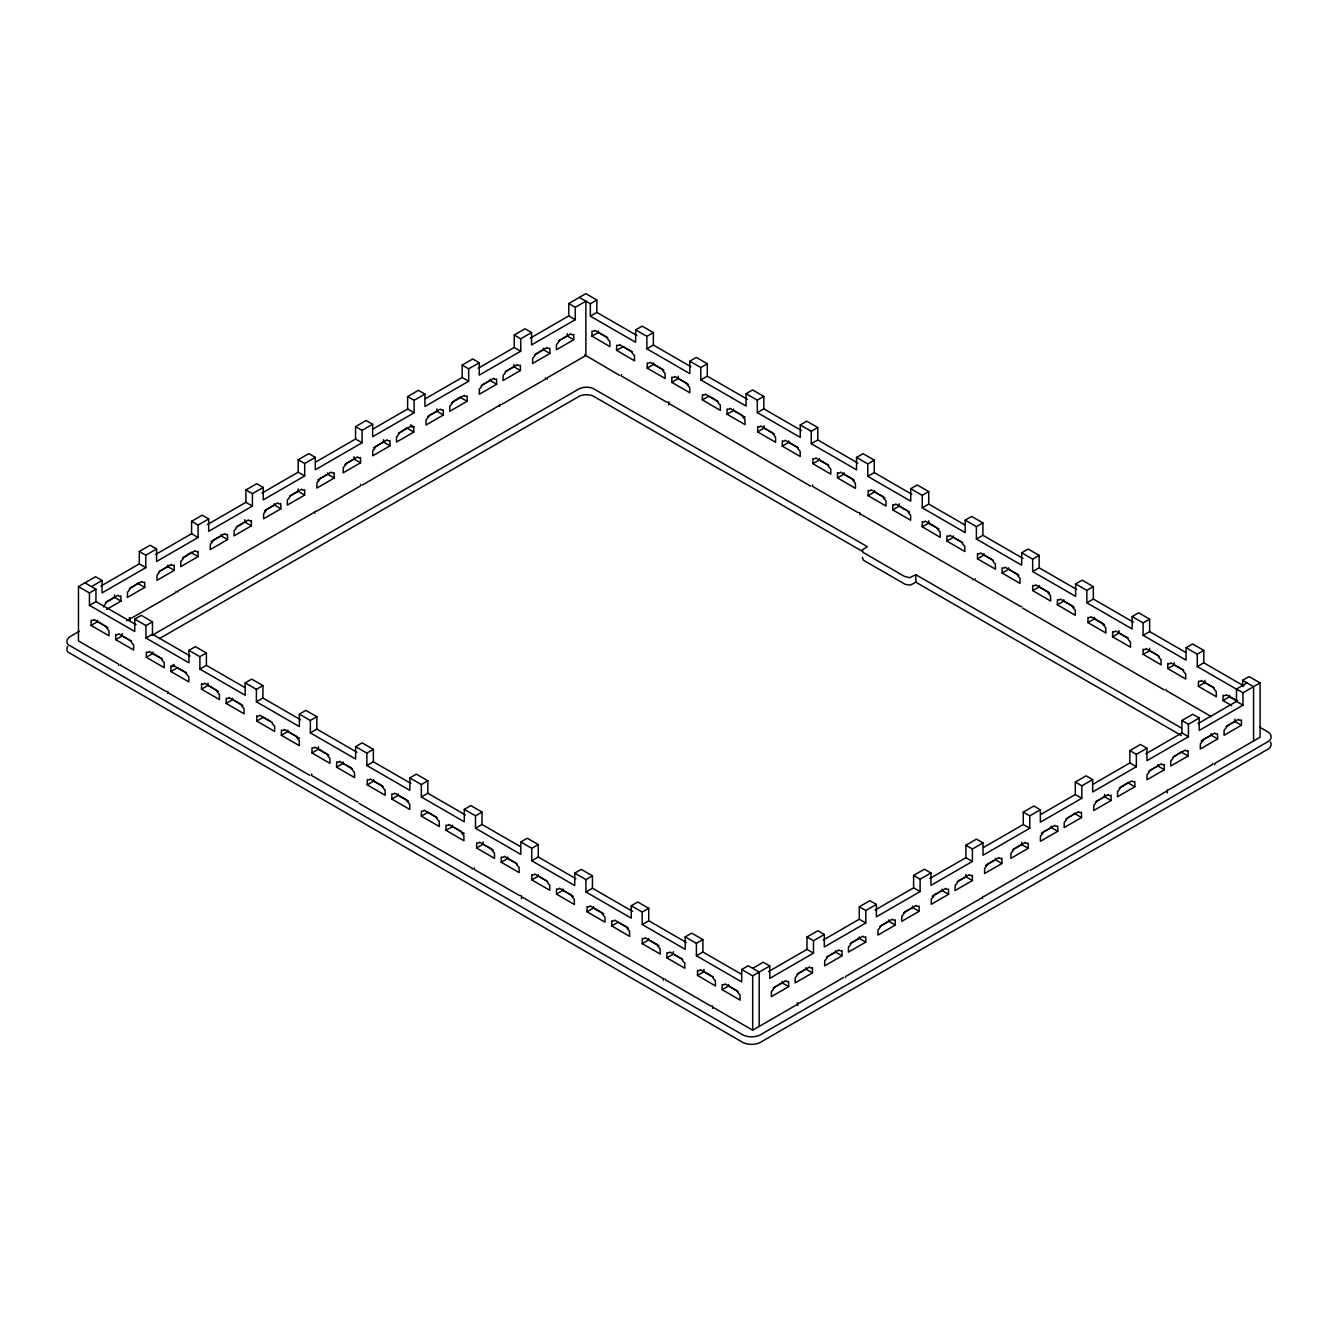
<?xml version="1.0" encoding="UTF-8"?>
<svg xmlns="http://www.w3.org/2000/svg" width="1338" height="1338" viewBox="0 0 1338 1338"><rect width="100%" height="100%" fill="white"/><g stroke="black" fill="none" stroke-linecap="round" stroke-linejoin="round"><path stroke-width="1.5" d="M170.896 666.224L170.896 671.525L188.909 681.912L188.775 676.543A6.088 3.512 60 0 1 187.989 675.907L186.668 674.252A5.82 3.362 60 0 1 185.915 672.596L173.873 665.655A5.82 3.362 60 0 1 173.137 666.441L171.816 666.575A6.088 3.512 60 0 1 171.013 666.291L174.157 664.35M201.62 683.952L201.486 689.187L219.499 699.59L219.382 694.205A6.088 3.512 60 0 1 218.579 693.569L217.258 691.913A5.82 3.362 60 0 1 216.522 690.274L204.563 683.149A5.82 3.362 60 0 1 203.744 684.103L202.406 684.236A6.088 3.512 60 0 1 201.62 683.952M105.451 602.585L114.483 597.367L114.499 594.992M106.538 609.459L120.989 601.113L120.872 595.878A5.703 3.295 -60 0 1 120.119 596.146L118.831 595.995A5.837 3.378 -60 0 1 118.112 595.193L106.505 601.899A5.837 3.378 -60 0 1 105.786 603.522L104.498 605.161A5.703 3.295 -60 0 1 103.728 605.779L103.595 606.95M129.217 588.854L138.282 582.967M144.772 587.399L144.655 582.147A5.703 3.295 -60 0 1 143.885 582.415L142.597 582.264A5.837 3.378 -60 0 1 141.895 581.461L130.271 588.168A5.837 3.378 -60 0 1 129.552 589.807L128.264 591.429A5.703 3.295 -60 0 1 127.511 592.048L127.394 597.434L144.772 587.399L138.266 583.636M158.754 571.811L167.802 566.593L167.819 565.138M174.308 570.339L174.191 565.104A5.703 3.295 -60 0 1 173.422 565.372L172.134 565.221A5.837 3.378 -60 0 1 171.415 564.402L159.807 571.125A5.837 3.378 -60 0 1 159.088 572.748L157.8 574.387A5.703 3.295 -60 0 1 157.048 575.006L156.931 580.374L174.308 570.339L167.802 566.593M182.52 558.08L191.585 552.193M198.074 556.625L198.074 551.323A5.703 3.295 -60 0 1 197.188 551.641L195.917 551.49A5.837 3.378 -60 0 1 195.197 550.687L183.574 557.394A5.837 3.378 -60 0 1 182.854 559.033L181.583 560.655A5.703 3.295 -60 0 1 180.814 561.274L180.697 566.66L198.074 556.625L191.568 552.862M211.103 541.572L221.105 535.819L221.121 534.364M227.611 539.565L227.493 534.33A5.703 3.295 -60 0 1 226.724 534.598L225.436 534.447A5.837 3.378 -60 0 1 224.734 533.628L213.11 540.351A5.837 3.378 -60 0 1 212.391 541.974L211.103 543.613A5.703 3.295 -60 0 1 210.35 544.215L210.233 549.6L227.611 539.565L221.105 535.819M236.19 527.105L244.871 522.088L244.887 519.713M251.377 525.834L251.377 520.549A5.703 3.295 -60 0 1 250.49 520.867L249.219 520.716A5.837 3.378 -60 0 1 248.5 519.913L236.876 526.62A5.837 3.378 -60 0 1 236.157 528.259L234.886 529.881A5.703 3.295 -60 0 1 234.117 530.5L233.999 535.869L251.377 525.834L244.871 522.088M265.71 510.046L274.407 505.028L274.424 503.59M280.913 508.791L280.796 503.556A5.703 3.295 -60 0 1 280.027 503.824L278.756 503.673A5.837 3.378 -60 0 1 278.036 502.854L266.413 509.561A5.837 3.378 -60 0 1 265.693 511.2L264.422 512.839A5.703 3.295 -60 0 1 263.653 513.441L263.536 518.826L280.913 508.791L274.407 505.028M289.844 496.114L298.173 491.314L298.19 488.939M304.679 495.06L304.679 489.775A5.703 3.295 -60 0 1 303.81 490.093L302.522 489.942A5.837 3.378 -60 0 1 301.803 489.139L290.179 495.846A5.837 3.378 -60 0 1 289.476 497.485L288.188 499.107A5.703 3.295 -60 0 1 287.419 499.726L287.302 505.095L304.679 495.06L298.173 491.314M319.029 479.272L327.71 474.254L327.726 472.816M334.216 478.017L334.099 472.766A5.703 3.295 -60 0 1 333.329 473.05L332.058 472.899A5.837 3.378 -60 0 1 331.339 472.08L319.715 478.787A5.837 3.378 -60 0 1 318.996 480.426L317.725 482.065A5.703 3.295 -60 0 1 316.955 482.667L316.838 488.052L334.216 478.017L327.71 474.254M344.953 464.303L354.001 459.085L354.018 456.71M360.507 462.831L360.507 457.529A5.703 3.295 -60 0 1 359.621 457.864L358.35 457.713A5.837 3.378 -60 0 1 357.631 456.91L346.007 463.617A5.837 3.378 -60 0 1 345.288 465.239L344.017 466.878A5.703 3.295 -60 0 1 343.247 467.497L343.13 472.866L360.507 462.831L354.001 459.085M373.553 447.795L383.538 442.025L383.554 439.667M390.044 445.788L389.927 440.536A5.703 3.295 -60 0 1 389.157 440.804L387.886 440.67A5.837 3.378 -60 0 1 387.167 439.851L375.543 446.558A5.837 3.378 -60 0 1 374.824 448.197L373.553 449.836A5.703 3.295 -60 0 1 372.784 450.438L372.666 455.823L390.044 445.788L383.538 442.025M398.256 433.529L407.321 427.642M413.81 426.755L413.693 426.822A5.703 3.295 -60 0 1 412.94 427.09L411.652 426.939A5.837 3.378 -60 0 1 410.933 426.12L399.309 432.843A5.837 3.378 -60 0 1 398.607 434.465L397.319 436.104A5.703 3.295 -60 0 1 396.55 436.723L396.433 442.092L413.81 432.057L413.81 426.755L410.565 424.882M427.792 416.469L436.84 411.251L436.857 408.893M443.346 415.014L443.229 409.763A5.703 3.295 -60 0 1 442.46 410.03L441.189 409.88A5.837 3.378 -60 0 1 440.47 409.077L428.846 415.784A5.837 3.378 -60 0 1 428.127 417.423L426.855 419.045A5.703 3.295 -60 0 1 426.086 419.664L425.969 425.049L443.346 415.014L436.84 411.251M451.575 402.755L460.623 396.868M467.129 401.283L467.113 395.981A5.703 3.295 -60 0 1 466.243 396.316L464.955 396.165A5.837 3.378 -60 0 1 464.236 395.346L452.629 402.069A5.837 3.378 -60 0 1 451.909 403.691L450.622 405.33A5.703 3.295 -60 0 1 449.852 405.932L449.735 411.318L467.129 401.283L460.623 397.537M481.095 385.695L490.143 380.477L490.16 379.039M496.649 384.24L496.532 378.988A5.703 3.295 -60 0 1 495.779 379.256L494.491 379.106A5.837 3.378 -60 0 1 493.772 378.303L482.148 385.01A5.837 3.378 -60 0 1 481.446 386.649L480.158 388.271A5.703 3.295 -60 0 1 479.389 388.89L479.272 394.275L496.649 384.24L490.143 380.477M505.229 371.763L513.926 366.746L513.943 364.388M520.432 370.509L520.415 365.207A5.703 3.295 -60 0 1 519.545 365.542L518.258 365.391A5.837 3.378 -60 0 1 517.555 364.572L505.931 371.278A5.837 3.378 -60 0 1 505.212 372.917L503.924 374.556A5.703 3.295 -60 0 1 503.172 375.158L503.055 380.544L520.432 370.509L513.926 366.746M534.414 354.921L543.445 349.703L543.462 348.265M549.951 353.466L549.834 348.214A5.703 3.295 -60 0 1 549.082 348.482L547.794 348.332A5.837 3.378 -60 0 1 547.075 347.529L535.468 354.236A5.837 3.378 -60 0 1 534.748 355.875L533.461 357.497A5.703 3.295 -60 0 1 532.691 358.116L532.574 363.501L549.951 353.466L543.445 349.703M558.531 340.989L567.228 335.972L567.245 333.614M573.734 339.735L573.734 334.433A5.703 3.295 -60 0 1 572.848 334.768L571.56 334.617A5.837 3.378 -60 0 1 570.858 333.798L559.234 340.504A5.837 3.378 -60 0 1 558.515 342.143L557.227 343.782A5.703 3.295 -60 0 1 556.474 344.384L556.357 349.77L573.734 339.735L567.228 335.972M773.147 988.08L782.195 982.861L782.212 981.423M788.701 986.608L788.584 981.373A5.703 3.295 -60 0 1 787.814 981.64L786.527 981.49A5.837 3.378 -60 0 1 785.824 980.687L774.2 987.394A5.837 3.378 -60 0 1 773.481 989.016L772.193 990.655A5.703 3.295 -60 0 1 771.441 991.274L771.324 996.643L788.701 986.608L782.195 982.861M796.913 974.348L805.961 969.13L805.978 967.692M812.467 972.893L812.467 967.591A5.703 3.295 -60 0 1 811.581 967.909L810.31 967.759A5.837 3.378 -60 0 1 809.59 966.956L797.966 973.663A5.837 3.378 -60 0 1 797.247 975.302L795.976 976.924A5.703 3.295 -60 0 1 795.207 977.543L795.09 982.928L812.467 972.893L805.961 969.13M826.449 957.306L835.497 952.087L835.514 950.632M842.003 955.834L842.003 950.532A5.703 3.295 -60 0 1 841.117 950.866L839.846 950.716A5.837 3.378 -60 0 1 839.127 949.896L827.503 956.62A5.837 3.378 -60 0 1 826.784 958.242L825.513 959.881A5.703 3.295 -60 0 1 824.743 960.483L824.626 965.869L842.003 955.834L835.497 952.087M850.215 943.574L859.264 938.356L859.28 936.918M865.77 942.119L865.77 936.817A5.703 3.295 -60 0 1 864.9 937.135L863.612 936.985A5.837 3.378 -60 0 1 862.893 936.182L851.269 942.889A5.837 3.378 -60 0 1 850.567 944.528L849.279 946.15A5.703 3.295 -60 0 1 848.509 946.769L848.392 952.138L865.77 942.119L859.264 938.356M879.752 926.532L888.8 921.297L888.817 919.858M895.306 925.06L895.189 919.825A5.703 3.295 -60 0 1 894.42 920.092L893.148 919.942A5.837 3.378 -60 0 1 892.429 919.122L880.805 925.829A5.837 3.378 -60 0 1 880.086 927.468L878.815 929.107A5.703 3.295 -60 0 1 878.046 929.709L877.929 935.095L895.306 925.06L888.8 921.297M903.886 912.6L912.583 907.582L912.583 906.144M919.089 911.329L919.072 906.043A5.703 3.295 -60 0 1 918.203 906.361L916.915 906.211A5.837 3.378 -60 0 1 916.195 905.408L904.588 912.115A5.837 3.378 -60 0 1 903.869 913.754L902.581 915.376A5.703 3.295 -60 0 1 901.812 915.995L901.695 921.364L919.089 911.329L912.583 907.582M933.422 895.54L942.103 890.523L942.119 889.084M948.609 894.286L948.491 889.034A5.703 3.295 -60 0 1 947.739 889.318L946.451 889.168A5.837 3.378 -60 0 1 945.732 888.348L934.108 895.055A5.837 3.378 -60 0 1 933.406 896.694L932.118 898.333A5.703 3.295 -60 0 1 931.348 898.935L931.231 904.321L948.609 894.286L942.103 890.523M957.188 881.826L965.885 876.808L965.902 874.433M972.392 880.555L972.375 875.269A5.703 3.295 -60 0 1 971.505 875.587L970.217 875.437A5.837 3.378 -60 0 1 969.515 874.634L957.891 881.341A5.837 3.378 -60 0 1 957.172 882.98L955.884 884.602A5.703 3.295 -60 0 1 955.131 885.221L955.014 890.59L972.392 880.555L965.885 876.808M986.725 864.766L995.405 859.749L995.422 858.31M1001.911 863.512L1001.911 858.21A5.703 3.295 -60 0 1 1001.041 858.544L999.754 858.394A5.837 3.378 -60 0 1 999.034 857.574L987.427 864.281A5.837 3.378 -60 0 1 986.708 865.92L985.42 867.559A5.703 3.295 -60 0 1 984.651 868.161L984.534 873.547L1001.911 863.512L995.405 859.749M1012.665 849.797L1021.714 844.579L1021.714 842.204M1028.22 848.325L1028.102 843.091A5.703 3.295 -60 0 1 1027.333 843.358L1026.045 843.208A5.837 3.378 -60 0 1 1025.326 842.405L1013.719 849.112A5.837 3.378 -60 0 1 1013 850.734L1011.712 852.373A5.703 3.295 -60 0 1 1010.943 852.992L1010.826 858.36L1028.22 848.325L1021.714 844.579M1041.248 833.29L1051.233 827.52L1051.25 826.081M1057.739 831.283L1057.739 825.981A5.703 3.295 -60 0 1 1056.869 826.299L1055.582 826.148A5.837 3.378 -60 0 1 1054.862 825.345L1043.239 832.052A5.837 3.378 -60 0 1 1042.536 833.691L1041.248 835.313A5.703 3.295 -60 0 1 1040.479 835.932L1040.362 841.318L1057.739 831.283L1051.233 827.52M1065.968 819.023L1075.033 813.136M1081.522 817.551L1081.505 812.25A5.703 3.295 -60 0 1 1080.636 812.584L1079.348 812.434A5.837 3.378 -60 0 1 1078.645 811.614L1067.022 818.338A5.837 3.378 -60 0 1 1066.302 819.96L1065.015 821.599A5.703 3.295 -60 0 1 1064.262 822.201L1064.145 827.586L1081.522 817.551L1075.016 813.805M1095.504 801.964L1104.552 796.746L1104.552 794.371M1111.058 800.509L1111.042 795.207A5.703 3.295 -60 0 1 1110.172 795.525L1108.884 795.374A5.837 3.378 -60 0 1 1108.165 794.571L1096.558 801.278A5.837 3.378 -60 0 1 1095.839 802.917L1094.551 804.539A5.703 3.295 -60 0 1 1093.782 805.158L1093.664 810.544L1111.058 800.509L1104.552 796.746M1119.27 788.249L1128.335 782.362M1134.825 786.777L1134.825 781.476A5.703 3.295 -60 0 1 1133.938 781.81L1132.65 781.66A5.837 3.378 -60 0 1 1131.948 780.84L1120.324 787.547A5.837 3.378 -60 0 1 1119.605 789.186L1118.334 790.825A5.703 3.295 -60 0 1 1117.565 791.427L1117.447 796.812L1134.825 786.777L1128.319 783.014M1148.807 771.19L1157.855 765.972L1157.872 764.533M1164.361 769.735L1164.244 764.483A5.703 3.295 -60 0 1 1163.475 764.751L1162.187 764.6A5.837 3.378 -60 0 1 1161.468 763.797L1149.86 770.504A5.837 3.378 -60 0 1 1149.141 772.143L1147.853 773.765A5.703 3.295 -60 0 1 1147.101 774.384L1146.984 779.77L1164.361 769.735L1157.855 765.972M1172.924 757.258L1181.638 751.588M1188.127 756.003L1188.127 750.702A5.703 3.295 -60 0 1 1187.241 751.036L1185.97 750.886A5.837 3.378 -60 0 1 1185.251 750.066L1173.627 756.773A5.837 3.378 -60 0 1 1172.908 758.412L1171.636 760.051A5.703 3.295 -60 0 1 1170.867 760.653L1170.75 766.038L1188.127 756.003L1181.621 752.24M1201.156 740.968L1211.158 735.198L1211.174 733.759M1217.664 738.961L1217.547 733.709A5.703 3.295 -60 0 1 1216.777 733.977L1215.489 733.826A5.837 3.378 -60 0 1 1214.787 733.023L1203.163 739.73A5.837 3.378 -60 0 1 1202.444 741.369L1201.156 742.991A5.703 3.295 -60 0 1 1200.403 743.61L1200.286 748.979L1217.664 738.961L1211.158 735.198M1226.244 726.484L1234.924 721.466L1234.941 719.108M1241.43 725.229L1241.43 719.928A5.703 3.295 -60 0 1 1240.543 720.262L1239.272 720.112A5.837 3.378 -60 0 1 1238.553 719.292L1226.929 725.999A5.837 3.378 -60 0 1 1226.21 727.638L1224.939 729.277A5.703 3.295 -60 0 1 1224.17 729.879L1224.053 735.264L1241.43 725.229L1234.924 721.466M862.374 557.327L863.528 560.271L905.324 584.405L910.442 585.074L915.844 582.214L1181.437 735.566M152.248 635.249L579.187 388.789A11.189 6.456 0 0 1 585.007 387.284A11.256 6.489 0 0 1 593.069 388.455L867.325 546.69L862.374 549.818L862.926 552.293L904.388 576.36L909.623 577.698L915.844 574.704L1181.437 728.039M118.58 665.488L118.58 664.1L78.474 640.935L78.474 586.613L95.567 576.728L102.073 580.491L102.073 592.885L145.792 567.63L145.792 555.253L156.613 548.998L156.613 561.442L198.091 537.491L198.091 525.048L208.678 518.943L208.678 531.337L252.414 506.082L252.414 493.689L263.235 487.45L263.235 499.877L304.696 475.943L304.696 463.5L315.3 457.395L315.3 469.772L362.063 442.778L362.063 430.384L372.65 424.28L372.65 436.706L414.128 412.773L414.128 400.33L424.932 394.091L424.932 406.484L468.668 381.23L468.668 368.836L479.255 362.732L479.255 375.158L520.733 351.208L520.733 338.782L531.554 332.526L531.554 344.92L575.273 319.682L575.273 307.288L585.877 301.167L585.877 355.507L547.158 377.851L547.158 379.239M100.818 586.094L139.286 563.883L139.286 551.49L150.107 545.235L156.613 548.998M155.526 554.551L191.585 533.728L191.585 521.302L202.172 515.18L208.678 518.943M207.423 524.546L245.908 502.335L245.908 489.942L256.729 483.687L263.235 487.45M262.131 493.003L298.19 472.18L298.19 459.754L308.794 453.632L315.3 457.395M315.952 461.894L355.557 439.031L355.557 426.638L366.144 420.517L372.65 424.28M373.352 428.796L407.622 409.01L407.622 396.583L418.426 390.328L424.932 394.091M425.434 398.674L462.162 377.483L462.162 365.09L472.749 358.969L479.255 362.732M478.168 368.284L514.227 347.462L514.227 335.018L525.048 328.78L531.554 332.526M530.3 338.146L568.767 315.919L568.767 303.525L585.877 293.658L596.848 299.996L596.848 312.39L636.921 335.52M91.486 586.613L102.073 580.491M78.474 586.613L89.445 592.935L95.951 589.188L95.951 601.582L136.024 624.712M579.371 297.421L590.342 303.759L596.848 299.996M89.445 592.935L89.445 605.328L95.951 601.582M590.342 303.759L590.342 316.153L596.848 312.39M264.422 510.798L265.359 510.263M317.725 480.024L318.661 479.489M79.243 631.319L70.245 636.52A13.029 7.526 0 0 0 67.987 644.582L742.356 1034.625A12.928 7.459 0 0 0 760.486 1034.759L1268.591 741.302A12.995 7.493 0 0 0 1267.972 731.97L1259.426 727.002M91.034 625.415L109.047 635.818L108.93 630.432A6.088 3.512 60 0 1 108.127 629.813L106.806 628.141A5.82 3.362 60 0 1 106.07 626.502L94.028 619.544A5.82 3.362 60 0 1 93.292 620.347L91.954 620.464A6.088 3.512 60 0 1 91.168 620.18L91.034 625.415L97.54 621.668L107.893 627.639M591.914 336.072L592.065 330.988A6.088 3.512 60 0 0 592.851 331.272L594.189 331.155A5.82 3.362 60 0 0 594.925 330.352L606.967 337.31A5.82 3.362 60 0 0 607.703 338.966L609.024 340.621A6.088 3.512 60 0 0 609.827 341.24L609.944 346.626L591.914 336.072L598.437 332.476L607.82 337.878M126.675 620.615L130.204 618.591L130.204 619.979M89.445 605.328L134.737 631.486L134.737 619.093L141.243 615.346L152.465 621.819L152.465 634.245L190.063 655.955M590.342 316.153L635.634 342.294L635.634 329.901L642.14 326.154L653.362 332.627L653.362 345.053L690.943 366.763M115.67 639.631L133.683 650.034L133.549 644.648A6.088 3.512 60 0 1 132.763 644.03L131.442 642.374A5.82 3.362 60 0 1 130.689 640.718L118.647 633.76A5.82 3.362 60 0 1 117.911 634.563L116.59 634.68A6.088 3.512 60 0 1 115.787 634.396L115.67 639.631L122.176 635.885L131.542 641.287M616.55 350.305L616.684 345.204A6.088 3.512 60 0 0 617.487 345.488L618.808 345.371A5.82 3.362 60 0 0 619.544 344.585L631.586 351.526A5.82 3.362 60 0 0 632.339 353.182L633.66 354.838A6.088 3.512 60 0 0 634.446 355.456L634.58 360.842L616.55 350.305L623.073 346.693L632.071 351.894M134.737 619.093L145.959 625.565L152.465 621.819M635.634 329.901L646.856 336.373L653.362 332.627M145.959 625.565L145.959 638.009L152.465 634.245M646.856 336.373L646.856 348.817L653.362 345.053M159.439 638.594L579.187 396.299A11.189 6.456 0 0 1 582.933 395.078A11.256 6.489 0 0 1 593.069 395.981L862.525 551.44M146.26 657.309L164.273 667.695L164.156 662.31A6.088 3.512 60 0 1 163.353 661.691L162.032 660.035A5.82 3.362 60 0 1 161.296 658.38L149.254 651.439A5.82 3.362 60 0 1 148.518 652.225L147.18 652.342A6.088 3.512 60 0 1 146.394 652.058L146.26 657.309L152.766 653.546L162.149 658.965M647.157 368.117L665.17 378.503L665.053 373.135A6.088 3.512 60 0 1 664.25 372.499L662.929 370.843A5.82 3.362 60 0 1 662.193 369.188L650.151 362.247A5.82 3.362 60 0 1 649.398 363.033L648.077 363.167A6.088 3.512 60 0 1 647.291 362.866L647.157 368.117L653.663 364.354L664.016 370.342M145.959 638.009L188.926 662.812L188.926 650.368L195.432 646.622L206.403 652.961L206.403 665.354L244.737 687.481M646.856 348.817L689.823 373.62L689.823 361.193L696.329 357.43L707.3 363.769L707.3 376.162L747.373 399.293M170.896 671.525L177.402 667.762L186.768 673.181M671.793 382.334L689.806 392.736L689.672 387.351A6.088 3.512 60 0 1 688.886 386.715L687.565 385.06A5.82 3.362 60 0 1 686.812 383.404L674.77 376.463A5.82 3.362 60 0 1 674.034 377.249L672.713 377.383A6.088 3.512 60 0 1 671.91 377.099L671.793 382.334L678.299 378.57L688.652 384.558M188.926 650.368L199.897 656.707L206.403 652.961M689.823 361.193L700.794 367.515L707.3 363.769M199.897 656.707L199.897 669.1L206.403 665.354M700.794 367.515L700.794 379.908L707.3 376.162M201.486 689.187L207.992 685.424L218.345 691.412M702.366 399.845L702.4 394.693A6.088 3.512 60 0 0 703.303 395.045L704.641 394.927A5.82 3.362 60 0 0 705.377 394.125L717.419 401.082A5.82 3.362 60 0 0 718.155 402.721L719.476 404.377A6.088 3.512 60 0 0 720.279 405.013L720.396 410.398L702.366 399.845L708.889 396.249L717.904 401.433M199.897 669.1L245.189 695.258L245.189 682.865L251.695 679.102L262.917 685.574L262.917 698.018L300.498 719.727M700.794 379.908L746.086 406.066L746.086 393.673L752.592 389.927L763.814 396.399L763.814 408.826L801.395 430.535M226.122 703.403L244.135 713.806L244.001 708.421A6.088 3.512 60 0 1 243.215 707.785L241.894 706.13A5.82 3.362 60 0 1 241.141 704.49L229.099 697.533A5.82 3.362 60 0 1 228.363 698.336L227.042 698.453A6.088 3.512 60 0 1 226.239 698.168L226.122 703.403L232.628 699.657L242.981 705.628M727.019 414.211L745.032 424.614L744.898 419.229A6.088 3.512 60 0 1 744.112 418.61L742.791 416.954A5.82 3.362 60 0 1 742.038 415.298L729.996 408.341A5.82 3.362 60 0 1 729.26 409.144L727.939 409.261A6.088 3.512 60 0 1 727.136 408.976L727.019 414.211L733.525 410.465L742.891 415.867M245.189 682.865L256.411 689.338L262.917 685.574M746.086 393.673L757.308 400.146L763.814 396.399M256.411 689.338L256.411 701.781L262.917 698.018M757.308 400.146L757.308 412.589L763.814 408.826M256.712 721.065L274.725 731.468L274.608 726.082A6.088 3.512 60 0 1 273.805 725.464L272.484 723.808A5.82 3.362 60 0 1 271.748 722.152L259.706 715.194A5.82 3.362 60 0 1 258.97 715.997L257.632 716.114A6.088 3.512 60 0 1 256.846 715.83L256.712 721.065L263.218 717.319L272.233 722.52M757.609 431.89L775.622 442.276L775.505 436.89A6.088 3.512 60 0 1 774.702 436.272L773.381 434.616A5.82 3.362 60 0 1 772.645 432.96L760.603 426.002A5.82 3.362 60 0 1 759.85 426.805L758.529 426.922A6.088 3.512 60 0 1 757.743 426.638L757.609 431.89L764.115 428.127L774.468 434.097M256.411 701.781L299.377 726.584L299.377 714.141L305.884 710.394L316.855 716.716L316.855 729.11L356.928 752.257M757.308 412.589L800.275 437.392L800.275 424.949L806.781 421.202L817.752 427.541L817.752 439.918L857.825 463.065M281.348 735.298L299.361 745.684L299.227 740.299A6.088 3.512 60 0 1 298.441 739.68L297.12 738.024A5.82 3.362 60 0 1 296.367 736.368L284.325 729.427A5.82 3.362 60 0 1 283.589 730.214L282.268 730.331A6.088 3.512 60 0 1 281.465 730.046L281.348 735.298L287.854 731.535L297.22 736.954M782.245 446.106L800.258 456.492L800.124 451.123A6.088 3.512 60 0 1 799.338 450.488L798.017 448.832A5.82 3.362 60 0 1 797.264 447.176L785.222 440.235A5.82 3.362 60 0 1 784.486 441.022L783.165 441.155A6.088 3.512 60 0 1 782.362 440.854L782.245 446.106L788.751 442.343L798.117 447.762M299.377 714.141L310.349 720.48L316.855 716.716M800.275 424.949L811.246 431.288L817.752 427.541M310.349 720.48L310.349 732.873L316.855 729.11M811.246 431.288L811.246 443.681L817.752 439.918M311.938 752.96L329.951 763.346L329.834 757.977A6.088 3.512 60 0 1 329.031 757.341L327.71 755.686A5.82 3.362 60 0 1 326.974 754.03L314.932 747.089A5.82 3.362 60 0 1 314.196 747.875L312.858 748.009A6.088 3.512 60 0 1 312.072 747.725L311.938 752.96L318.444 749.196L328.797 755.184M812.818 463.617L812.969 458.533A6.088 3.512 60 0 0 813.755 458.817L815.093 458.683A5.82 3.362 60 0 0 815.829 457.897L827.871 464.838A5.82 3.362 60 0 0 828.607 466.494L829.928 468.149A6.088 3.512 60 0 0 830.731 468.785L830.848 474.17L812.818 463.617L819.341 460.004L828.724 465.423M310.349 732.873L355.64 759.031L355.64 746.637L362.146 742.874L373.369 749.347L373.369 761.79L410.95 783.499M811.246 443.681L856.537 469.839L856.537 457.445L863.043 453.682L874.266 460.155L874.266 472.598L911.847 494.307M336.574 767.176L354.587 777.579L354.453 772.193A6.088 3.512 60 0 1 353.667 771.558L352.346 769.902A5.82 3.362 60 0 1 351.593 768.263L339.551 761.305A5.82 3.362 60 0 1 338.815 762.091L337.494 762.225A6.088 3.512 60 0 1 336.691 761.941L336.574 767.176L343.08 763.413L352.446 768.832M837.454 477.833L837.471 472.682A6.088 3.512 60 0 0 838.391 473.033L839.712 472.916A5.82 3.362 60 0 0 840.448 472.113L852.49 479.071A5.82 3.362 60 0 0 853.243 480.71L854.564 482.366A6.088 3.512 60 0 0 855.35 483.001L855.484 488.387L837.454 477.833L843.977 474.237L852.975 479.422M355.64 746.637L366.863 753.11L373.369 749.347M856.537 457.445L867.76 463.918L874.266 460.155M366.863 753.11L366.863 765.537L373.369 761.79M867.76 463.918L867.76 476.345L874.266 472.598M367.164 784.837L385.177 795.24L385.06 789.855A6.088 3.512 60 0 1 384.257 789.219L382.936 787.564A5.82 3.362 60 0 1 382.2 785.924L370.158 778.967A5.82 3.362 60 0 1 369.422 779.77L368.084 779.887A6.088 3.512 60 0 1 367.298 779.602L367.164 784.837L373.67 781.091L383.053 786.493M868.061 495.645L886.074 506.048L885.957 500.663A6.088 3.512 60 0 1 885.154 500.044L883.833 498.372A5.82 3.362 60 0 1 883.097 496.733L871.055 489.775A5.82 3.362 60 0 1 870.302 490.578L868.981 490.695A6.088 3.512 60 0 1 868.195 490.41L868.061 495.645L874.567 491.899L884.92 497.87M366.863 765.537L409.829 790.357L409.829 777.913L416.335 774.15L427.826 780.79L427.826 793.233L465.423 814.942M867.76 476.345L910.726 501.165L910.726 488.721L917.232 484.975L928.723 491.598L928.723 504.041L964.531 524.713M391.8 799.054L409.813 809.457L409.679 804.071A6.088 3.512 60 0 1 408.893 803.452L407.572 801.797A5.82 3.362 60 0 1 406.819 800.141L394.777 793.183A5.82 3.362 60 0 1 394.041 793.986L392.72 794.103A6.088 3.512 60 0 1 391.917 793.819L391.8 799.054L398.306 795.307L407.304 800.509M892.697 509.878L910.71 520.265L910.576 514.879A6.088 3.512 60 0 1 909.79 514.26L908.469 512.605A5.82 3.362 60 0 1 907.716 510.949L895.674 503.991A5.82 3.362 60 0 1 894.938 504.794L893.617 504.911A6.088 3.512 60 0 1 892.814 504.627L892.697 509.878L899.203 506.115L909.556 512.086M409.829 777.913L421.319 784.553L427.826 780.79M910.726 488.721L922.216 495.361L928.723 491.598M421.319 784.553L421.319 796.98L427.826 793.233M922.216 495.361L922.216 507.804L928.723 504.041M421.336 816.113L439.349 826.516L439.215 821.131A6.088 3.512 60 0 1 438.429 820.495L437.091 818.839A5.82 3.362 60 0 1 436.355 817.184L424.313 810.243A5.82 3.362 60 0 1 423.577 811.029L422.256 811.163A6.088 3.512 60 0 1 421.453 810.878L421.336 816.113L427.842 812.35L436.84 817.551M922.216 526.771L922.35 521.686A6.088 3.512 60 0 0 923.153 521.971L924.474 521.837A5.82 3.362 60 0 0 925.21 521.051L937.252 528.008A5.82 3.362 60 0 0 937.988 529.647L939.326 531.303A6.088 3.512 60 0 0 940.112 531.939L940.246 537.324L922.216 526.771L928.739 523.175L939.092 529.146M421.319 796.98L464.286 821.8L464.286 809.356L470.792 805.593L481.998 812.066L481.998 824.459L520.331 846.586M922.216 507.804L965.183 532.608L965.183 520.164L971.689 516.418L982.895 522.874L982.895 535.267L1022.968 558.414M445.972 830.329L463.968 840.732L463.851 835.347A6.088 3.512 60 0 1 463.065 834.711L461.727 833.056A5.82 3.362 60 0 1 460.991 831.416L448.949 824.459A5.82 3.362 60 0 1 448.213 825.245L446.875 825.379A6.088 3.512 60 0 1 446.089 825.094L445.972 830.329L452.478 826.583L461.844 831.985M946.852 540.987L946.986 535.902A6.088 3.512 60 0 0 947.772 536.187L949.11 536.07A5.82 3.362 60 0 0 949.846 535.267L961.888 542.225A5.82 3.362 60 0 0 962.624 543.864L963.945 545.536A6.088 3.512 60 0 0 964.748 546.155L964.865 551.54L946.852 540.987L953.375 537.391L962.741 542.793M464.286 809.356L475.492 815.829L481.998 812.066M965.183 520.164L976.389 526.637L982.895 522.874M475.492 815.829L475.492 828.222L481.998 824.459M976.389 526.637L976.389 539.03L982.895 535.267M476.562 847.991L494.575 858.394L494.441 853.008A6.088 3.512 60 0 1 493.655 852.39L492.317 850.717A5.82 3.362 60 0 1 491.581 849.078L479.539 842.12A5.82 3.362 60 0 1 478.803 842.923L477.482 843.04A6.088 3.512 60 0 1 476.679 842.756L476.562 847.991L483.068 844.245L493.421 850.215M977.459 558.799L995.472 569.202L995.338 563.816A6.088 3.512 60 0 1 994.552 563.198L993.214 561.542A5.82 3.362 60 0 1 992.478 559.886L980.436 552.929A5.82 3.362 60 0 1 979.7 553.731L978.379 553.848A6.088 3.512 60 0 1 977.576 553.564L977.459 558.799L983.965 555.053L993.331 560.455M475.492 828.222L520.8 854.38L520.8 841.987L527.306 838.224L538.277 844.562L538.277 857.006L575.875 878.698M976.389 539.03L1021.697 565.188L1021.697 552.795L1028.203 549.032L1039.174 555.37L1039.174 567.814L1076.772 589.523M501.198 862.224L519.194 872.61L519.077 867.225A6.088 3.512 60 0 1 518.274 866.606L516.953 864.95A5.82 3.362 60 0 1 516.217 863.294L504.175 856.337A5.82 3.362 60 0 1 503.439 857.14L502.101 857.257A6.088 3.512 60 0 1 501.315 856.972L501.198 862.224L507.704 858.461L517.07 863.88M1002.095 573.032L1020.091 583.418L1019.974 578.033A6.088 3.512 60 0 1 1019.171 577.414L1017.85 575.758A5.82 3.362 60 0 1 1017.114 574.102L1005.072 567.161A5.82 3.362 60 0 1 1004.336 567.948L1002.998 568.065A6.088 3.512 60 0 1 1002.212 567.78L1002.095 573.032L1008.601 569.269L1017.599 574.47M520.8 841.987L531.771 848.325L538.277 844.562M1021.697 552.795L1032.668 559.133L1039.174 555.37M531.771 848.325L531.771 860.752L538.277 857.006M1032.668 559.133L1032.668 571.56L1039.174 567.814M531.788 879.886L549.801 890.272L549.667 884.903A6.088 3.512 60 0 1 548.881 884.267L547.543 882.612A5.82 3.362 60 0 1 546.807 880.956L534.765 874.015A5.82 3.362 60 0 1 534.029 874.801L532.708 874.935A6.088 3.512 60 0 1 531.905 874.634L531.788 879.886L538.294 876.122L547.66 881.541M1032.668 590.543L1032.685 585.392A6.088 3.512 60 0 0 1033.605 585.743L1034.926 585.609A5.82 3.362 60 0 0 1035.662 584.823L1047.704 591.764A5.82 3.362 60 0 0 1048.44 593.42L1049.778 595.076A6.088 3.512 60 0 0 1050.564 595.711L1050.681 601.08L1032.668 590.543L1039.191 586.93L1049.544 592.918M531.771 860.752L574.738 885.555L574.738 873.129L581.244 869.365L592.45 875.838L592.45 888.231L632.523 911.362M1032.668 571.56L1075.635 596.38L1075.635 583.937L1082.141 580.174L1093.347 586.646L1093.347 599.039L1133.42 622.187M556.424 894.102L574.42 904.505L574.303 899.119A6.088 3.512 60 0 1 573.5 898.484L572.179 896.828A5.82 3.362 60 0 1 571.443 895.172L559.401 888.231A5.82 3.362 60 0 1 558.665 889.017L557.327 889.151A6.088 3.512 60 0 1 556.541 888.867L556.424 894.102L562.93 890.339L571.928 895.54M1057.304 604.759L1057.438 599.675A6.088 3.512 60 0 0 1058.224 599.959L1059.562 599.825A5.82 3.362 60 0 0 1060.298 599.039L1072.34 605.997A5.82 3.362 60 0 0 1073.076 607.636L1074.397 609.292A6.088 3.512 60 0 0 1075.2 609.927L1075.317 615.313L1057.304 604.759L1063.827 601.147L1074.163 607.134M574.738 873.129L585.944 879.601L592.45 875.838M1075.635 583.937L1086.841 590.409L1093.347 586.646M585.944 879.601L585.944 891.994L592.45 888.231M1086.841 590.409L1086.841 602.802L1093.347 599.039M587.014 911.763L605.027 922.166L604.893 916.781A6.088 3.512 60 0 1 604.107 916.145L602.769 914.49A5.82 3.362 60 0 1 602.033 912.851L589.991 905.893A5.82 3.362 60 0 1 589.255 906.679L587.934 906.813A6.088 3.512 60 0 1 587.131 906.528L587.014 911.763L593.52 908.017L603.873 913.988M1087.911 622.571L1105.907 632.974L1105.79 627.589A6.088 3.512 60 0 1 1105.004 626.953L1103.666 625.298A5.82 3.362 60 0 1 1102.93 623.659L1090.888 616.701A5.82 3.362 60 0 1 1090.152 617.504L1088.831 617.621A6.088 3.512 60 0 1 1088.028 617.336L1087.911 622.571L1094.417 618.825L1103.047 623.809M585.944 891.994L631.252 918.136L631.252 905.759L637.758 901.996L648.729 908.335L648.729 920.761L686.327 942.47M1086.841 602.802L1132.149 628.96L1132.149 616.567L1138.655 612.804L1149.626 619.143L1149.626 631.586L1185.435 652.258M626.669 927.067A5.82 3.362 60 0 0 627.405 928.706L628.726 930.378A6.088 3.512 60 0 0 629.529 930.997L629.646 936.383L611.633 925.829L618.156 922.233L628.492 928.204M1112.547 636.788L1130.543 647.191L1130.426 641.805A6.088 3.512 60 0 1 1129.623 641.186L1128.302 639.531A5.82 3.362 60 0 1 1127.566 637.875L1115.524 630.917A5.82 3.362 60 0 1 1114.788 631.72L1113.45 631.837A6.088 3.512 60 0 1 1112.664 631.553L1112.547 636.788L1119.053 633.041L1128.419 638.443M631.252 905.759L642.223 912.081L648.729 908.335M1132.149 616.567L1143.12 622.906L1149.626 619.143M642.223 912.081L642.223 924.525L648.729 920.761M1143.12 622.906L1143.12 635.333L1149.626 631.586M642.24 943.658L660.253 954.044L660.119 948.659A6.088 3.512 60 0 1 659.333 948.04L657.995 946.384A5.82 3.362 60 0 1 657.259 944.728L645.217 937.771A5.82 3.362 60 0 1 644.481 938.574L643.16 938.691A6.088 3.512 60 0 1 642.357 938.406L642.24 943.658L648.746 939.895L657.744 945.096M1158.892 657.192L1160.23 658.848A6.088 3.512 60 0 0 1161.016 659.467L1161.133 664.852L1143.12 654.315L1149.643 650.703L1159.009 656.122M642.223 924.525L685.19 949.328L685.19 936.901L691.696 933.138L702.902 939.611L702.902 952.004L741.235 974.131M1143.12 635.333L1186.087 660.136L1186.087 647.709L1192.593 643.946L1203.799 650.419L1203.799 662.812L1243.872 685.942M666.876 957.874L684.872 968.26L684.755 962.892A6.088 3.512 60 0 1 683.952 962.256L682.631 960.6A5.82 3.362 60 0 1 681.895 958.945L669.853 952.004A5.82 3.362 60 0 1 669.117 952.79L667.779 952.924A6.088 3.512 60 0 1 666.993 952.623L666.876 957.874L673.382 954.111L682.748 959.53M1167.756 668.532L1167.773 663.38A6.088 3.512 60 0 0 1168.676 663.732L1170.014 663.598A5.82 3.362 60 0 0 1170.75 662.812L1182.792 669.753A5.82 3.362 60 0 0 1183.528 671.408L1184.849 673.064A6.088 3.512 60 0 0 1185.652 673.7L1185.769 679.068L1167.756 668.532L1174.279 664.919L1183.645 670.338M685.19 936.901L696.396 943.374L702.902 939.611M1186.087 647.709L1197.293 654.182L1203.799 650.419M696.396 943.374L696.396 955.75L702.902 952.004M1197.293 654.182L1197.293 666.575L1203.799 662.812M697.449 975.385L697.583 970.301A6.088 3.512 60 0 0 698.386 970.585L699.707 970.451A5.82 3.362 60 0 0 700.443 969.665L712.485 976.606A5.82 3.362 60 0 0 713.221 978.262L714.559 979.918A6.088 3.512 60 0 0 715.345 980.553L715.479 985.922L697.449 975.385L703.972 971.773L713.338 977.192M1198.363 686.344L1216.359 696.747L1216.242 691.361A6.088 3.512 60 0 1 1215.456 690.726L1214.118 689.07A5.82 3.362 60 0 1 1213.382 687.431L1201.34 680.473A5.82 3.362 60 0 1 1200.604 681.259L1199.283 681.393A6.088 3.512 60 0 1 1198.48 681.109L1198.363 686.344L1204.869 682.581L1214.235 688M696.396 955.75L741.704 981.908L741.704 969.515L748.21 965.768L759.181 972.107L759.181 1026.43M1242.601 686.528L1242.601 680.323L1249.107 676.576L1260.078 682.915L1260.078 737.238L1214.854 763.346L1214.854 764.734M752.675 968.344L763.262 962.223L769.768 965.986L769.768 978.379L813.504 953.124L813.504 940.731L824.325 934.493L824.325 946.936L865.786 922.986L865.786 910.542L876.39 904.438L876.39 916.831L920.109 891.576L920.109 879.183L930.93 872.945L930.93 885.371L972.408 861.438L972.408 848.994L982.995 842.89L982.995 855.266L1029.758 828.272L1029.758 815.879L1040.345 809.774L1040.345 822.201L1081.823 798.268L1081.823 785.824L1092.644 779.586L1092.644 791.979L1136.363 766.724L1136.363 754.331L1146.967 748.21L1146.967 760.653L1188.428 736.703L1188.428 724.276L1199.249 718.021L1199.249 730.414L1242.985 705.176L1242.985 692.783L1260.078 682.915M768.514 971.589L806.998 949.378L806.998 936.985L817.819 930.73L824.325 934.493M823.221 940.045L859.28 919.223L859.28 906.796L869.884 900.675L876.39 904.438M875.119 910.041L913.603 887.83L913.603 875.437L924.424 869.182L930.93 872.945M929.826 878.497L965.902 857.675L965.902 845.248L976.489 839.127L982.995 842.89M983.664 847.372L1023.252 824.526L1023.252 812.133L1033.839 806.011L1040.345 809.774M1041.064 814.29L1075.317 794.504L1075.317 782.061L1086.138 775.823L1092.644 779.586M1093.129 784.168L1129.857 762.961L1129.857 750.585L1140.461 744.463L1146.967 748.21M1145.863 753.779L1181.922 732.956L1181.922 720.513L1192.743 714.275L1199.249 718.021M1197.995 723.641L1236.479 701.413L1236.479 689.02L1247.066 682.915M722.085 989.602L722.219 984.517A6.088 3.512 60 0 0 723.005 984.801L724.343 984.684A5.82 3.362 60 0 0 725.079 983.882L737.121 990.839A5.82 3.362 60 0 0 737.857 992.478L739.178 994.134A6.088 3.512 60 0 0 739.981 994.77L740.098 1000.155L722.085 989.602L728.608 986.006L737.974 991.408M1236.797 700.41L1225.976 694.69A5.82 3.362 60 0 1 1225.24 695.492L1223.902 695.609A6.088 3.512 60 0 1 1223.116 695.325L1222.982 700.56L1229.488 696.814L1237.148 701.229M741.704 969.515L752.675 975.854L769.768 965.986M932.118 896.293L933.054 895.758M985.42 865.519L986.374 864.984M712.569 1008.417L712.569 1007.029L752.675 1030.193L797.9 1004.085L797.9 1005.474M1242.601 680.323L1253.572 686.662L1253.572 741.001M568.767 303.525L575.273 307.288M1236.479 689.02L1242.985 692.783M1197.293 666.575L1237.366 689.706M743.878 416.436L745.266 417.239M853.343 479.64L854.33 480.208M1017.967 574.688L1018.937 575.24M1103.783 624.227L1104.77 624.796M568.767 315.919L575.273 319.682M1236.479 701.413L1242.985 705.176M1222.982 700.56L1231.629 705.544M584.589 354.771L619.477 375.342M514.227 335.018L520.733 338.782M1181.922 720.513L1188.428 724.276M514.227 347.462L520.733 351.208M1181.922 732.956L1188.428 736.703M462.162 365.09L468.668 368.836M1129.857 750.585L1136.363 754.331M462.162 377.483L468.668 381.23M1129.857 762.961L1136.363 766.724M407.622 396.583L414.128 400.33M1075.317 782.061L1081.823 785.824M407.622 409.01L414.128 412.773M1075.317 794.504L1081.823 798.268M407.304 428.311L413.81 432.057M355.557 426.638L362.063 430.384M1023.252 812.133L1029.758 815.879M355.557 439.031L362.063 442.778M1023.252 824.526L1029.758 828.272M298.19 459.754L304.696 463.5M965.902 845.248L972.408 848.994M298.19 472.18L304.696 475.943M965.902 857.675L972.408 861.438M245.908 489.942L252.414 493.689M913.603 875.437L920.109 879.183M245.908 502.335L252.414 506.082M913.603 887.83L920.109 891.576M191.585 521.302L198.091 525.048M859.28 906.796L865.786 910.542M191.585 533.728L198.091 537.491M859.28 919.223L865.786 922.986M139.286 551.49L145.792 555.253M806.998 936.985L813.504 940.731M139.286 563.883L145.792 567.63M806.998 949.378L813.504 953.124M114.483 597.367L120.989 601.113M84.98 582.85L95.951 589.188M298.207 737.506L299.595 738.308M407.672 800.709L408.659 801.278M462.814 832.554L464.219 833.357M572.296 895.758L573.266 896.326M658.112 945.297L659.099 945.866M626.669 927.067L614.627 920.109A5.82 3.362 60 0 1 613.891 920.912L612.553 921.029A6.088 3.512 60 0 1 611.767 920.745L611.633 925.829M1229.488 696.814L1229.488 695.359M1204.869 682.581L1204.852 680.222M1174.279 664.919L1174.262 662.561M1149.626 650.552L1149.626 648.328M1119.053 633.041L1119.036 630.666M1094.417 618.825L1094.4 617.387M1063.827 601.147L1063.81 599.708M1039.174 586.78L1039.174 585.492M1008.601 569.269L1008.584 567.83M983.965 555.053L983.948 553.614M953.358 537.24L953.358 535.953M928.723 523.024L928.723 520.8M899.203 506.115L899.186 503.74M874.567 491.899L874.55 490.461M843.96 474.087L843.96 472.782M819.324 459.854L819.324 458.566M788.751 442.343L788.734 440.904M764.115 428.127L764.098 425.752M733.508 410.314L733.508 409.027M678.299 378.57L678.282 376.212M728.591 985.855L728.591 984.551M653.663 364.354L653.646 362.916M703.955 971.622L703.955 969.414M673.382 954.111L673.365 951.736M598.437 332.476L598.421 331.038M648.746 939.895L648.729 938.456M593.503 907.866L593.503 906.562M562.93 890.339L562.913 888.9M538.294 876.122L538.277 874.684M507.687 858.31L507.687 857.022M483.051 844.094L483.051 841.87M452.478 826.583L452.461 825.128M398.306 795.307L398.289 793.869M373.67 781.091L373.67 779.636M343.08 763.413L343.063 761.974M318.444 749.196L318.444 746.838M287.854 731.535L287.837 730.096M232.628 699.657L232.611 698.219M207.992 685.424L207.992 683.066M152.766 653.546L152.766 652.108M122.176 635.885L122.159 633.51M97.54 621.668L97.54 620.23M1167.338 792.999L1167.338 790.791L1030.126 870.436M1164.227 689.923L1022.332 607.937M1143.12 654.315L1143.137 649.164A6.088 3.512 60 0 0 1144.057 649.499L1145.378 649.382A5.82 3.362 60 0 0 1146.114 648.596L1158.156 655.536A5.82 3.362 60 0 0 1158.892 657.192M982.61 898.45L982.61 897.43L845.415 976.64L845.415 977.66M973.111 580.09L973.111 579.07L859.816 513.675L859.816 514.678M915.844 574.704L915.844 582.214M810.594 486.129L668.699 403.323L668.699 404.929M752.675 975.854L752.675 1030.193M663.33 980.219L663.33 978.613L521.452 896.694L521.452 898.601M499.643 406.3L499.643 405.297L362.431 485.008M472.214 869.282L472.214 868.262L358.935 803.352M314.915 513.324L314.915 511.936L177.72 591.145L177.72 592.165M309.697 775.321L167.802 692.515L167.802 693.536M67.653 646.538A13.029 7.526 0 0 0 67.987 652.091L742.356 1042.151A12.928 7.459 0 0 0 760.486 1042.285L1268.591 748.812A12.995 7.493 0 0 0 1270.464 742.021M621.451 374.657A2.659 1.539 0 0 0 621.919 376.312L666.391 401.969A2.659 1.539 0 0 0 669.268 402.119M812.551 484.992A2.659 1.539 0 0 0 813.019 486.647L857.491 512.303A2.659 1.539 0 0 0 859.899 512.554M1211.375 716.566A2.659 1.539 0 0 1 1210.957 716.382L1166.502 690.709A2.659 1.539 0 0 1 1166.067 689.321M1021.73 606.449A2.659 1.539 0 0 1 1019.857 606.064L975.402 580.391A2.659 1.539 0 0 1 975.151 578.718M167.952 691.412A2.659 1.539 0 0 1 165.544 691.177L121.072 665.538A2.659 1.539 0 0 1 120.336 664.451M358.066 801.813A2.659 1.539 0 0 1 356.644 801.512L312.172 775.856A2.659 1.539 0 0 1 311.871 773.949M665.07 978.764A2.659 1.539 0 0 0 665.571 979.868L710.01 1005.557A2.659 1.539 0 0 0 712.368 1005.942M796.963 1003.065A2.626 1.505 0 0 0 799.789 1002.814L842.856 977.927A2.626 1.505 0 0 0 843.308 977.409M1212.813 763.346A2.626 1.505 0 0 1 1212.195 764.7L1169.094 789.571A2.626 1.505 0 0 1 1167.221 789.888M982.661 896.544A2.626 1.505 0 0 0 984.517 896.159L1027.584 871.272A2.626 1.505 0 0 0 1028.119 870.469M175.997 591.262A2.626 1.505 0 0 1 175.613 592.65L132.546 617.537A2.626 1.505 0 0 1 129.301 617.688M499.877 404.628A2.626 1.505 0 0 0 501.767 404.344L544.867 379.474A2.626 1.505 0 0 0 545.402 377.851M360.524 484.356A2.626 1.505 0 0 1 360.34 485.995L317.273 510.882A2.626 1.505 0 0 1 314.948 511.267M474.288 867.877A2.659 1.539 0 0 0 474.472 869.549L518.91 895.222A2.659 1.539 0 0 0 521.268 895.607"/></g></svg>
